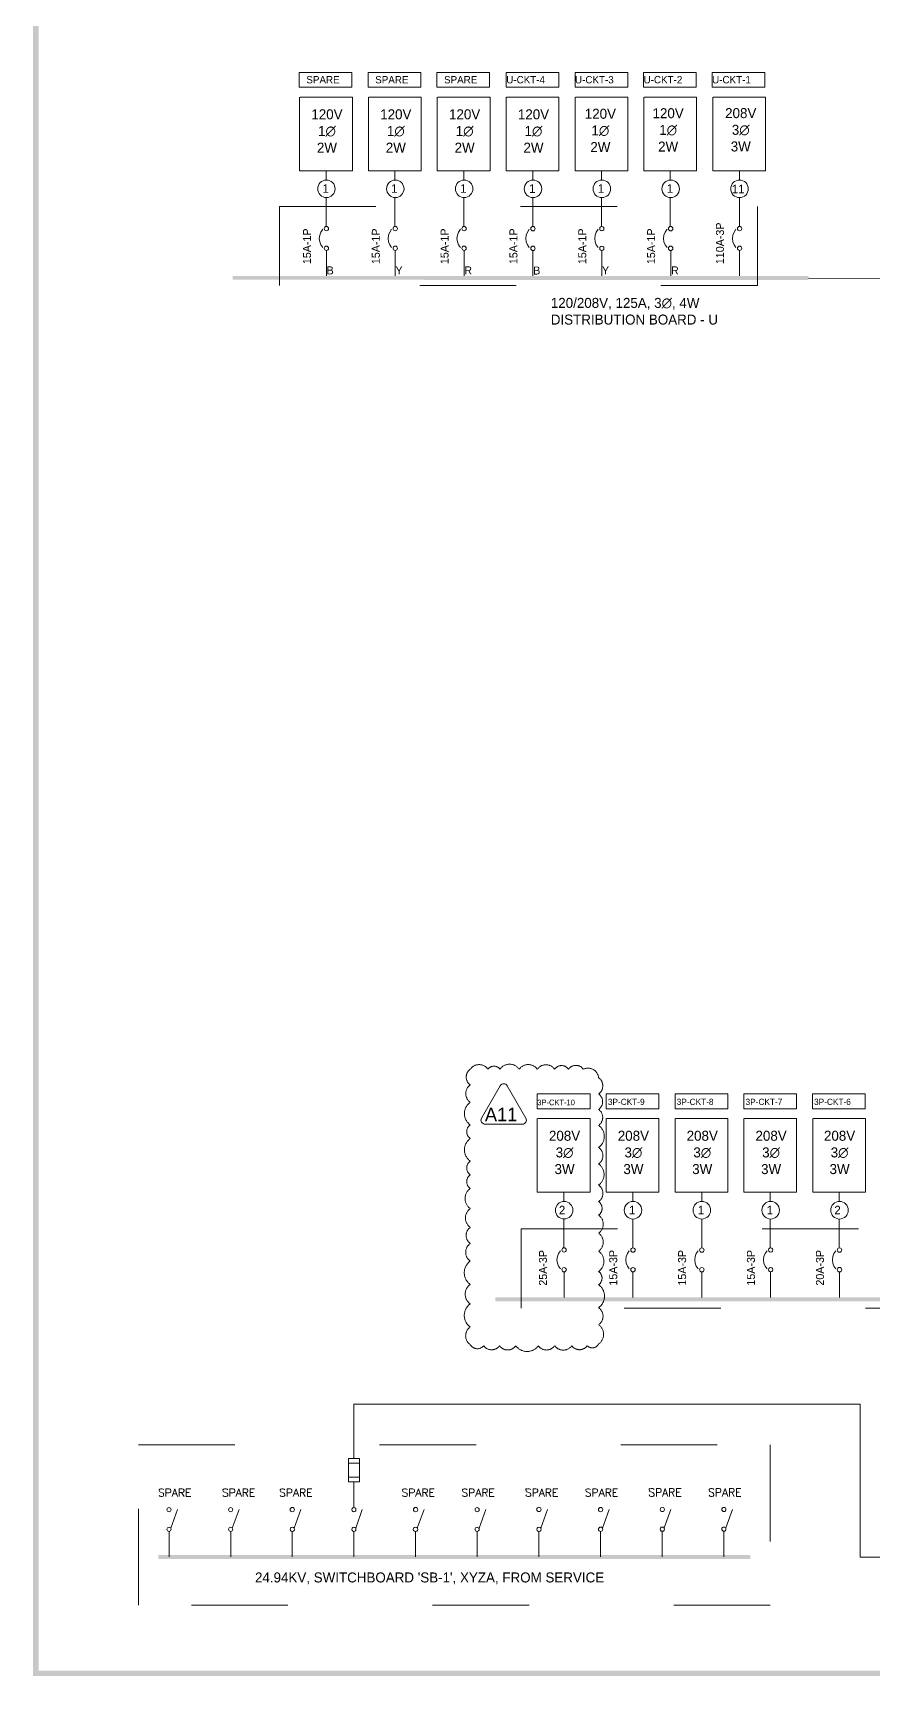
# Model space of a CAD drawing. Header units: millimetres. Extents: x 1.5 to 41.7, y 0.8 to 32.4.
# Drawn here: x 1.54 to 10.95, y 0.75 to 19.16 of the extents above; entities that cross this region are included whole.
import ezdxf

# ---------------------------------------------------------------- set-up
doc = ezdxf.new("R2010")
doc.units = ezdxf.units.MM
doc.header["$LTSCALE"] = 6
doc.linetypes.add('ACAD_ISO03W100', pattern=[30, 12, -18])
doc.linetypes.add('DASHDOT2', pattern=[0.5, 0.25, -0.125, 0, -0.125])
for name, color, linetype in [('DASH', 7, 'ACAD_ISO03W100'), ('PDF_Geometry', 7, 'Continuous'), ('PDF_Solid Fills', 7, 'Continuous'), ('PDF_Text', 7, 'Continuous')]:
    doc.layers.add(name, color=color, linetype=linetype)
doc.styles.get("Standard").update_dxf_attribs({"font": 'gdt.shx'})

msp = doc.modelspace()

# ---------------------------------------------------------------- linework, layer by layer
at = {"linetype": 'DASHDOT2', "lineweight": 0, "transparency": 33554470}
msp.add_lwpolyline([(6.437, 7.551, 0.520567), (6.437, 7.375, 0.520567), (6.437, 7.18, 0.520567), (6.437, 6.928, 0.520567), (6.437, 6.775, 0.520567), (6.437, 6.522, 0.520567), (6.437, 6.369, 0.520567), (6.437, 6.215, 0.520567), (6.437, 5.99, 0.520567), (6.437, 5.78, 0.520567), (6.437, 5.6, 0.520567), (6.437, 5.402, 0.520567), (6.437, 5.142, 0.520567), (6.437, 4.923, 0.520567), (6.437, 4.665, 0.520567), (6.437, 4.466, 0.520567), (6.587, 4.455, 0.520567), (6.764, 4.455, 0.520567), (6.947, 4.455, 0.520567), (7.198, 4.455, 0.520567), (7.383, 4.455, 0.520567), (7.574, 4.455, 0.520567), (7.747, 4.455, 0.520567), (7.874, 4.475, 0.520567), (7.874, 4.69, 0.520567), (7.874, 4.881, 0.520567), (7.874, 5.138, 0.520567), (7.874, 5.286, 0.520567), (7.874, 5.514, 0.520567), (7.874, 5.715, 0.520567), (7.874, 5.918, 0.520567), (7.874, 6.068, 0.520567), (7.874, 6.254, 0.520567), (7.874, 6.49, 0.520567), (7.874, 6.675, 0.520567), (7.874, 6.922, 0.520567), (7.874, 7.1, 0.520567), (7.874, 7.275, 0.520567), (7.874, 7.456, 0.520567), (7.703, 7.551, 0.520567), (7.538, 7.551, 0.520567), (7.381, 7.551, 0.520567), (7.188, 7.551, 0.520567), (6.985, 7.551, 0.520567), (6.769, 7.551, 0.520567), (6.636, 7.551, 0.520567)], format="xyb", close=True, dxfattribs=at)
at = {"layer": 'DASH', "linetype": 'ACAD_ISO03W100', "lineweight": 0, "ltscale": 0.015, "transparency": 33554687}
for points in [[(4.301, 17.213), (9.652, 17.213), (9.652, 16.327), (4.301, 16.327)], [(2.722, 3.344), (9.795, 3.344), (9.795, 1.55), (2.722, 1.55)]]:
    msp.add_lwpolyline(points, close=True, dxfattribs=at)
at = {"layer": 'DASH', "linetype": 'ACAD_ISO03W100', "lineweight": 0, "ltscale": 0.015, "transparency": 33554470}
msp.add_lwpolyline([(7.006, 5.762), (14.642, 5.762), (14.642, 4.874), (7.006, 4.874)], close=True, dxfattribs=at)
at = {"layer": 'PDF_Geometry', "linetype": 'ByBlock', "lineweight": 0}
msp.add_line((13.547, 16.388), (10.224, 16.41), dxfattribs=at)
at = {"layer": 'PDF_Geometry', "lineweight": 0, "transparency": 33554687}
for p, q in [((5.195, 3.193), (5.073, 3.193)), ((5.073, 3.193), (5.073, 2.93)), ((5.195, 3.139), (5.073, 3.139)), ((5.195, 2.93), (5.195, 3.193)), ((5.195, 2.982), (5.073, 2.982)), ((2.959, 2.85), (2.951, 2.842)), ((2.951, 2.842), (2.951, 2.833)), ((2.951, 2.833), (2.955, 2.825)), ((2.959, 2.769), (2.951, 2.779)), ((2.955, 2.825), (2.959, 2.82)), ((2.97, 2.853), (2.959, 2.85)), ((2.959, 2.82), (2.966, 2.816)), ((2.97, 2.766), (2.959, 2.769)), ((2.966, 2.816), (2.988, 2.809)), ((2.985, 2.853), (2.97, 2.853)), ((2.985, 2.766), (2.97, 2.766)), ((2.996, 2.85), (2.985, 2.853)), ((2.996, 2.769), (2.985, 2.766)), ((2.988, 2.809), (2.996, 2.803)), ((3.003, 2.842), (2.996, 2.85)), ((2.996, 2.803), (3, 2.799)), ((3.003, 2.779), (2.996, 2.769)), ((3, 2.799), (3.003, 2.792)), ((3.003, 2.792), (3.003, 2.779)), ((3.029, 2.766), (3.029, 2.853)), ((3.029, 2.853), (3.065, 2.853)), ((3.065, 2.809), (3.029, 2.809)), ((3.065, 2.853), (3.076, 2.85)), ((3.076, 2.812), (3.065, 2.809)), ((3.076, 2.85), (3.08, 2.846)), ((3.08, 2.816), (3.076, 2.812)), ((3.08, 2.846), (3.084, 2.837)), ((3.084, 2.825), (3.08, 2.816)), ((3.084, 2.837), (3.084, 2.825)), ((3.099, 2.766), (3.128, 2.853)), ((3.11, 2.796), (3.147, 2.796)), ((3.128, 2.853), (3.158, 2.766)), ((3.177, 2.766), (3.177, 2.853)), ((3.177, 2.853), (3.211, 2.853)), ((3.211, 2.812), (3.177, 2.812)), ((3.203, 2.812), (3.231, 2.766)), ((3.211, 2.853), (3.224, 2.85)), ((3.224, 2.816), (3.211, 2.812)), ((3.224, 2.85), (3.227, 2.846)), ((3.227, 2.82), (3.224, 2.816)), ((3.227, 2.846), (3.231, 2.837)), ((3.231, 2.829), (3.227, 2.82)), ((3.231, 2.837), (3.231, 2.829)), ((3.257, 2.766), (3.257, 2.853)), ((3.257, 2.853), (3.306, 2.853)), ((3.257, 2.812), (3.287, 2.812)), ((3.306, 2.766), (3.257, 2.766)), ((3.674, 2.85), (3.666, 2.842)), ((3.666, 2.842), (3.666, 2.833)), ((3.666, 2.833), (3.67, 2.825)), ((3.674, 2.769), (3.666, 2.779)), ((3.67, 2.825), (3.674, 2.82)), ((3.686, 2.853), (3.674, 2.85)), ((3.674, 2.82), (3.683, 2.816)), ((3.686, 2.766), (3.674, 2.769)), ((3.683, 2.816), (3.705, 2.809)), ((3.702, 2.853), (3.686, 2.853)), ((3.702, 2.766), (3.686, 2.766)), ((3.713, 2.85), (3.702, 2.853)), ((3.713, 2.769), (3.702, 2.766)), ((3.705, 2.809), (3.713, 2.803)), ((3.72, 2.842), (3.713, 2.85)), ((3.713, 2.803), (3.717, 2.799)), ((3.72, 2.779), (3.713, 2.769)), ((3.717, 2.799), (3.72, 2.792)), ((3.72, 2.792), (3.72, 2.779)), ((3.746, 2.766), (3.746, 2.853)), ((3.746, 2.853), (3.78, 2.853)), ((3.78, 2.809), (3.746, 2.809)), ((3.78, 2.853), (3.791, 2.85)), ((3.791, 2.812), (3.78, 2.809)), ((3.791, 2.85), (3.795, 2.846)), ((3.795, 2.816), (3.791, 2.812)), ((3.795, 2.846), (3.799, 2.837)), ((3.799, 2.825), (3.795, 2.816)), ((3.799, 2.837), (3.799, 2.825)), ((3.813, 2.766), (3.845, 2.853)), ((3.825, 2.796), (3.864, 2.796)), ((3.845, 2.853), (3.875, 2.766)), ((3.894, 2.766), (3.894, 2.853)), ((3.894, 2.853), (3.927, 2.853)), ((3.927, 2.812), (3.894, 2.812)), ((3.92, 2.812), (3.946, 2.766)), ((3.927, 2.853), (3.938, 2.85)), ((3.938, 2.816), (3.927, 2.812)), ((3.938, 2.85), (3.942, 2.846)), ((3.942, 2.82), (3.938, 2.816)), ((3.942, 2.846), (3.946, 2.837)), ((3.946, 2.829), (3.942, 2.82)), ((3.946, 2.837), (3.946, 2.829)), ((3.972, 2.766), (3.972, 2.853)), ((3.972, 2.853), (4.022, 2.853)), ((3.972, 2.812), (4.004, 2.812)), ((4.022, 2.766), (3.972, 2.766)), ((4.315, 2.85), (4.308, 2.842)), ((4.308, 2.842), (4.308, 2.833)), ((4.308, 2.833), (4.311, 2.825)), ((4.315, 2.769), (4.308, 2.779)), ((4.311, 2.825), (4.315, 2.82)), ((4.328, 2.853), (4.315, 2.85)), ((4.315, 2.82), (4.325, 2.816)), ((4.328, 2.766), (4.315, 2.769)), ((4.325, 2.816), (4.347, 2.809)), ((4.343, 2.853), (4.328, 2.853)), ((4.343, 2.766), (4.328, 2.766)), ((4.354, 2.85), (4.343, 2.853)), ((4.354, 2.769), (4.343, 2.766)), ((4.347, 2.809), (4.354, 2.803)), ((4.362, 2.842), (4.354, 2.85)), ((4.354, 2.803), (4.358, 2.799)), ((4.362, 2.779), (4.354, 2.769)), ((4.358, 2.799), (4.362, 2.792)), ((4.362, 2.792), (4.362, 2.779)), ((4.388, 2.766), (4.388, 2.853)), ((4.388, 2.853), (4.422, 2.853)), ((4.422, 2.809), (4.388, 2.809)), ((4.422, 2.853), (4.433, 2.85)), ((4.433, 2.812), (4.422, 2.809)), ((4.433, 2.85), (4.437, 2.846)), ((4.437, 2.816), (4.433, 2.812)), ((4.437, 2.846), (4.44, 2.837)), ((4.44, 2.825), (4.437, 2.816)), ((4.44, 2.837), (4.44, 2.825)), ((4.455, 2.766), (4.487, 2.853)), ((4.467, 2.796), (4.505, 2.796)), ((4.487, 2.853), (4.517, 2.766)), ((4.536, 2.766), (4.536, 2.853)), ((4.536, 2.853), (4.569, 2.853)), ((4.569, 2.812), (4.536, 2.812)), ((4.562, 2.812), (4.588, 2.766)), ((4.569, 2.853), (4.58, 2.85)), ((4.58, 2.816), (4.569, 2.812)), ((4.58, 2.85), (4.584, 2.846)), ((4.584, 2.82), (4.58, 2.816)), ((4.584, 2.846), (4.588, 2.837)), ((4.588, 2.829), (4.584, 2.82)), ((4.588, 2.837), (4.588, 2.829)), ((4.614, 2.766), (4.614, 2.853)), ((4.614, 2.853), (4.664, 2.853)), ((4.614, 2.812), (4.646, 2.812)), ((4.664, 2.766), (4.614, 2.766)), ((5.073, 2.93), (5.195, 2.93)), ((5.133, 2.93), (5.133, 2.644)), ((5.686, 2.85), (5.678, 2.842)), ((5.678, 2.842), (5.678, 2.833)), ((5.678, 2.833), (5.682, 2.825)), ((5.686, 2.769), (5.678, 2.779)), ((5.682, 2.825), (5.686, 2.82)), ((5.699, 2.853), (5.686, 2.85)), ((5.686, 2.82), (5.695, 2.816)), ((5.699, 2.766), (5.686, 2.769)), ((5.695, 2.816), (5.717, 2.809)), ((5.714, 2.853), (5.699, 2.853)), ((5.714, 2.766), (5.699, 2.766)), ((5.725, 2.85), (5.714, 2.853)), ((5.725, 2.769), (5.714, 2.766)), ((5.717, 2.809), (5.725, 2.803)), ((5.732, 2.842), (5.725, 2.85)), ((5.725, 2.803), (5.729, 2.799)), ((5.732, 2.779), (5.725, 2.769)), ((5.729, 2.799), (5.732, 2.792)), ((5.732, 2.792), (5.732, 2.779)), ((5.758, 2.766), (5.758, 2.853)), ((5.758, 2.853), (5.792, 2.853)), ((5.792, 2.809), (5.758, 2.809)), ((5.792, 2.853), (5.803, 2.85)), ((5.803, 2.812), (5.792, 2.809)), ((5.803, 2.85), (5.807, 2.846)), ((5.807, 2.816), (5.803, 2.812)), ((5.807, 2.846), (5.811, 2.837)), ((5.811, 2.825), (5.807, 2.816)), ((5.811, 2.837), (5.811, 2.825)), ((5.825, 2.766), (5.857, 2.853)), ((5.837, 2.796), (5.876, 2.796)), ((5.857, 2.853), (5.887, 2.766)), ((5.906, 2.766), (5.906, 2.853)), ((5.906, 2.853), (5.939, 2.853)), ((5.939, 2.812), (5.906, 2.812)), ((5.932, 2.812), (5.958, 2.766)), ((5.939, 2.853), (5.95, 2.85)), ((5.95, 2.816), (5.939, 2.812)), ((5.95, 2.85), (5.954, 2.846)), ((5.954, 2.82), (5.95, 2.816)), ((5.954, 2.846), (5.958, 2.837)), ((5.958, 2.829), (5.954, 2.82)), ((5.958, 2.837), (5.958, 2.829)), ((5.984, 2.766), (5.984, 2.853)), ((5.984, 2.853), (6.034, 2.853)), ((5.984, 2.812), (6.016, 2.812)), ((6.034, 2.766), (5.984, 2.766)), ((6.356, 2.85), (6.349, 2.842)), ((6.349, 2.842), (6.349, 2.833)), ((6.349, 2.833), (6.352, 2.825)), ((6.356, 2.769), (6.349, 2.779)), ((6.352, 2.825), (6.356, 2.82)), ((6.369, 2.853), (6.356, 2.85)), ((6.356, 2.82), (6.365, 2.816)), ((6.369, 2.766), (6.356, 2.769)), ((6.365, 2.816), (6.387, 2.809)), ((6.384, 2.853), (6.369, 2.853)), ((6.384, 2.766), (6.369, 2.766)), ((6.395, 2.85), (6.384, 2.853)), ((6.395, 2.769), (6.384, 2.766)), ((6.387, 2.809), (6.395, 2.803)), ((6.402, 2.842), (6.395, 2.85)), ((6.395, 2.803), (6.399, 2.799)), ((6.402, 2.779), (6.395, 2.769)), ((6.399, 2.799), (6.402, 2.792)), ((6.402, 2.792), (6.402, 2.779)), ((6.429, 2.766), (6.429, 2.853)), ((6.429, 2.853), (6.462, 2.853)), ((6.462, 2.809), (6.429, 2.809)), ((6.462, 2.853), (6.474, 2.85)), ((6.474, 2.812), (6.462, 2.809)), ((6.474, 2.85), (6.477, 2.846)), ((6.477, 2.816), (6.474, 2.812)), ((6.477, 2.846), (6.481, 2.837)), ((6.481, 2.825), (6.477, 2.816)), ((6.481, 2.837), (6.481, 2.825)), ((6.496, 2.766), (6.528, 2.853)), ((6.507, 2.796), (6.546, 2.796)), ((6.528, 2.853), (6.558, 2.766)), ((6.576, 2.766), (6.576, 2.853)), ((6.576, 2.853), (6.61, 2.853)), ((6.61, 2.812), (6.576, 2.812)), ((6.602, 2.812), (6.628, 2.766)), ((6.61, 2.853), (6.621, 2.85)), ((6.621, 2.816), (6.61, 2.812)), ((6.621, 2.85), (6.625, 2.846)), ((6.625, 2.82), (6.621, 2.816)), ((6.625, 2.846), (6.628, 2.837)), ((6.628, 2.829), (6.625, 2.82)), ((6.628, 2.837), (6.628, 2.829)), ((6.654, 2.766), (6.654, 2.853)), ((6.654, 2.853), (6.705, 2.853)), ((6.654, 2.812), (6.686, 2.812)), ((6.705, 2.766), (6.654, 2.766)), ((7.067, 2.855), (7.06, 2.847)), ((7.06, 2.847), (7.06, 2.838)), ((7.06, 2.838), (7.063, 2.83)), ((7.067, 2.774), (7.06, 2.784)), ((7.063, 2.83), (7.067, 2.825)), ((7.08, 2.854), (7.067, 2.85)), ((7.067, 2.82), (7.076, 2.817)), ((7.08, 2.766), (7.067, 2.77)), ((7.076, 2.817), (7.099, 2.809)), ((7.095, 2.854), (7.08, 2.854)), ((7.095, 2.766), (7.08, 2.766)), ((7.106, 2.85), (7.095, 2.854)), ((7.106, 2.77), (7.095, 2.766)), ((7.099, 2.809), (7.106, 2.804)), ((7.114, 2.843), (7.106, 2.85)), ((7.106, 2.804), (7.11, 2.8)), ((7.114, 2.779), (7.106, 2.77)), ((7.11, 2.8), (7.114, 2.792)), ((7.114, 2.792), (7.114, 2.779)), ((7.14, 2.766), (7.14, 2.854)), ((7.14, 2.854), (7.173, 2.854)), ((7.173, 2.809), (7.14, 2.809)), ((7.173, 2.854), (7.185, 2.85)), ((7.185, 2.813), (7.173, 2.809)), ((7.185, 2.85), (7.188, 2.847)), ((7.188, 2.817), (7.185, 2.813)), ((7.188, 2.847), (7.192, 2.837)), ((7.192, 2.826), (7.188, 2.817)), ((7.192, 2.837), (7.192, 2.826)), ((7.207, 2.766), (7.239, 2.854)), ((7.218, 2.796), (7.257, 2.796)), ((7.239, 2.854), (7.269, 2.766)), ((7.287, 2.766), (7.287, 2.854)), ((7.287, 2.854), (7.321, 2.854)), ((7.321, 2.813), (7.287, 2.813)), ((7.313, 2.813), (7.339, 2.766)), ((7.321, 2.854), (7.332, 2.85)), ((7.332, 2.817), (7.321, 2.813)), ((7.332, 2.85), (7.336, 2.847)), ((7.336, 2.82), (7.332, 2.817)), ((7.336, 2.847), (7.339, 2.837)), ((7.339, 2.83), (7.336, 2.82)), ((7.339, 2.837), (7.339, 2.83)), ((7.366, 2.766), (7.366, 2.854)), ((7.366, 2.854), (7.416, 2.854)), ((7.366, 2.813), (7.397, 2.813)), ((7.416, 2.766), (7.366, 2.766)), ((7.738, 2.85), (7.73, 2.843)), ((7.73, 2.843), (7.73, 2.833)), ((7.73, 2.833), (7.734, 2.826)), ((7.738, 2.77), (7.73, 2.779)), ((7.734, 2.826), (7.738, 2.82)), ((7.75, 2.854), (7.738, 2.85)), ((7.738, 2.82), (7.747, 2.817)), ((7.75, 2.766), (7.738, 2.77)), ((7.747, 2.817), (7.769, 2.809)), ((7.765, 2.854), (7.75, 2.854)), ((7.765, 2.766), (7.75, 2.766)), ((7.776, 2.85), (7.765, 2.854)), ((7.776, 2.77), (7.765, 2.766)), ((7.769, 2.809), (7.776, 2.804)), ((7.784, 2.843), (7.776, 2.85)), ((7.776, 2.804), (7.78, 2.8)), ((7.784, 2.779), (7.776, 2.77)), ((7.78, 2.8), (7.784, 2.792)), ((7.784, 2.792), (7.784, 2.779)), ((7.81, 2.766), (7.81, 2.854)), ((7.81, 2.854), (7.844, 2.854)), ((7.844, 2.809), (7.81, 2.809)), ((7.844, 2.854), (7.855, 2.85)), ((7.855, 2.813), (7.844, 2.809)), ((7.855, 2.85), (7.859, 2.847)), ((7.859, 2.817), (7.855, 2.813)), ((7.859, 2.847), (7.863, 2.837)), ((7.863, 2.826), (7.859, 2.817)), ((7.863, 2.837), (7.863, 2.826)), ((7.877, 2.766), (7.909, 2.854)), ((7.889, 2.796), (7.928, 2.796)), ((7.909, 2.854), (7.939, 2.766)), ((7.958, 2.766), (7.958, 2.854)), ((7.958, 2.854), (7.991, 2.854)), ((7.991, 2.813), (7.958, 2.813)), ((7.984, 2.813), (8.01, 2.766)), ((7.991, 2.854), (8.002, 2.85)), ((8.002, 2.817), (7.991, 2.813)), ((8.002, 2.85), (8.006, 2.847)), ((8.006, 2.82), (8.002, 2.817)), ((8.006, 2.847), (8.01, 2.837)), ((8.01, 2.83), (8.006, 2.82)), ((8.01, 2.837), (8.01, 2.83)), ((8.036, 2.766), (8.036, 2.854)), ((8.036, 2.854), (8.086, 2.854)), ((8.036, 2.813), (8.068, 2.813)), ((8.086, 2.766), (8.036, 2.766)), ((8.449, 2.855), (8.441, 2.848)), ((8.441, 2.848), (8.441, 2.839)), ((8.441, 2.839), (8.445, 2.831)), ((8.449, 2.775), (8.441, 2.785)), ((8.445, 2.831), (8.449, 2.826)), ((8.462, 2.855), (8.449, 2.851)), ((8.449, 2.821), (8.458, 2.817)), ((8.462, 2.767), (8.449, 2.771)), ((8.458, 2.817), (8.48, 2.81)), ((8.477, 2.855), (8.462, 2.855)), ((8.477, 2.767), (8.462, 2.767)), ((8.488, 2.851), (8.477, 2.855)), ((8.488, 2.771), (8.477, 2.767)), ((8.48, 2.81), (8.488, 2.804)), ((8.495, 2.843), (8.488, 2.851)), ((8.488, 2.804), (8.492, 2.801)), ((8.495, 2.78), (8.488, 2.771)), ((8.492, 2.801), (8.495, 2.793)), ((8.495, 2.793), (8.495, 2.78)), ((8.521, 2.767), (8.521, 2.855)), ((8.521, 2.855), (8.555, 2.855)), ((8.555, 2.81), (8.521, 2.81)), ((8.555, 2.855), (8.566, 2.851)), ((8.566, 2.814), (8.555, 2.81)), ((8.566, 2.851), (8.57, 2.847)), ((8.57, 2.817), (8.566, 2.814)), ((8.57, 2.847), (8.574, 2.838)), ((8.574, 2.827), (8.57, 2.817)), ((8.574, 2.838), (8.574, 2.827)), ((8.588, 2.767), (8.62, 2.855)), ((8.6, 2.797), (8.639, 2.797)), ((8.62, 2.855), (8.65, 2.767)), ((8.669, 2.767), (8.669, 2.855)), ((8.669, 2.855), (8.702, 2.855)), ((8.702, 2.814), (8.669, 2.814)), ((8.695, 2.814), (8.721, 2.767)), ((8.702, 2.855), (8.713, 2.851)), ((8.713, 2.817), (8.702, 2.814)), ((8.713, 2.851), (8.717, 2.847)), ((8.717, 2.821), (8.713, 2.817)), ((8.717, 2.847), (8.721, 2.838)), ((8.721, 2.83), (8.717, 2.821)), ((8.721, 2.838), (8.721, 2.83)), ((8.747, 2.767), (8.747, 2.855)), ((8.747, 2.855), (8.797, 2.855)), ((8.747, 2.814), (8.779, 2.814)), ((8.797, 2.767), (8.747, 2.767)), ((9.119, 2.851), (9.112, 2.843)), ((9.112, 2.843), (9.112, 2.834)), ((9.112, 2.834), (9.115, 2.827)), ((9.119, 2.771), (9.112, 2.78)), ((9.115, 2.827), (9.119, 2.821)), ((9.132, 2.855), (9.119, 2.851)), ((9.119, 2.821), (9.128, 2.817)), ((9.132, 2.767), (9.119, 2.771)), ((9.128, 2.817), (9.15, 2.81)), ((9.147, 2.855), (9.132, 2.855)), ((9.147, 2.767), (9.132, 2.767)), ((9.158, 2.851), (9.147, 2.855)), ((9.158, 2.771), (9.147, 2.767)), ((9.15, 2.81), (9.158, 2.804)), ((9.165, 2.843), (9.158, 2.851)), ((9.158, 2.804), (9.162, 2.801)), ((9.165, 2.78), (9.158, 2.771)), ((9.162, 2.801), (9.165, 2.793)), ((9.165, 2.793), (9.165, 2.78)), ((9.192, 2.767), (9.192, 2.855)), ((9.192, 2.855), (9.225, 2.855)), ((9.225, 2.81), (9.192, 2.81)), ((9.225, 2.855), (9.237, 2.851)), ((9.237, 2.814), (9.225, 2.81)), ((9.237, 2.851), (9.24, 2.847)), ((9.24, 2.817), (9.237, 2.814)), ((9.24, 2.847), (9.244, 2.838)), ((9.244, 2.827), (9.24, 2.817)), ((9.244, 2.838), (9.244, 2.827)), ((9.259, 2.767), (9.291, 2.855)), ((9.27, 2.797), (9.309, 2.797)), ((9.291, 2.855), (9.321, 2.767)), ((9.339, 2.767), (9.339, 2.855)), ((9.339, 2.855), (9.373, 2.855)), ((9.373, 2.814), (9.339, 2.814)), ((9.365, 2.814), (9.391, 2.767)), ((9.373, 2.855), (9.384, 2.851)), ((9.384, 2.817), (9.373, 2.814)), ((9.384, 2.851), (9.388, 2.847)), ((9.388, 2.821), (9.384, 2.817)), ((9.388, 2.847), (9.391, 2.838)), ((9.391, 2.83), (9.388, 2.821)), ((9.391, 2.838), (9.391, 2.83)), ((9.417, 2.767), (9.417, 2.855)), ((9.417, 2.855), (9.468, 2.855)), ((9.417, 2.814), (9.449, 2.814)), ((9.468, 2.767), (9.417, 2.767)), ((3.082, 2.413), (3.157, 2.62)), ((3.772, 2.413), (3.847, 2.62)), ((4.463, 2.413), (4.538, 2.62)), ((5.113, 2.631), (5.111, 2.62)), ((5.111, 2.62), (5.113, 2.607)), ((5.122, 2.641), (5.113, 2.631)), ((5.113, 2.607), (5.122, 2.598)), ((5.133, 2.644), (5.122, 2.641)), ((5.122, 2.598), (5.133, 2.596)), ((5.146, 2.641), (5.133, 2.644)), ((5.133, 2.596), (5.146, 2.598)), ((5.156, 2.631), (5.146, 2.641)), ((5.146, 2.598), (5.156, 2.607)), ((5.154, 2.413), (5.228, 2.62)), ((5.157, 2.62), (5.156, 2.631)), ((5.156, 2.607), (5.157, 2.62)), ((5.844, 2.413), (5.919, 2.62)), ((6.535, 2.413), (6.61, 2.62)), ((7.226, 2.413), (7.301, 2.621)), ((7.916, 2.413), (7.991, 2.621)), ((8.607, 2.414), (8.682, 2.621)), ((9.298, 2.414), (9.373, 2.621)), ((4.422, 2.411), (4.42, 2.398)), ((4.42, 2.398), (4.422, 2.387)), ((4.431, 2.42), (4.422, 2.411)), ((4.444, 2.422), (4.431, 2.42)), ((4.456, 2.42), (4.444, 2.422)), ((4.465, 2.411), (4.456, 2.42)), ((4.469, 2.398), (4.465, 2.411)), ((4.465, 2.387), (4.469, 2.398)), ((5.113, 2.411), (5.111, 2.398)), ((5.111, 2.398), (5.113, 2.387)), ((5.122, 2.42), (5.113, 2.411)), ((5.133, 2.422), (5.122, 2.42)), ((5.146, 2.42), (5.133, 2.422)), ((5.156, 2.411), (5.146, 2.42)), ((5.157, 2.398), (5.156, 2.411)), ((5.156, 2.387), (5.157, 2.398)), ((5.803, 2.411), (5.799, 2.398)), ((5.799, 2.398), (5.803, 2.387)), ((5.813, 2.42), (5.803, 2.411)), ((5.824, 2.422), (5.813, 2.42)), ((5.837, 2.42), (5.824, 2.422)), ((5.846, 2.411), (5.837, 2.42)), ((5.848, 2.398), (5.846, 2.411)), ((5.846, 2.387), (5.848, 2.398)), ((7.185, 2.412), (7.181, 2.399)), ((7.181, 2.399), (7.185, 2.387)), ((7.194, 2.421), (7.185, 2.412)), ((7.205, 2.423), (7.194, 2.421)), ((7.218, 2.421), (7.205, 2.423)), ((7.228, 2.412), (7.218, 2.421)), ((7.23, 2.399), (7.228, 2.412)), ((7.228, 2.387), (7.23, 2.399)), ((8.566, 2.412), (8.562, 2.399)), ((8.562, 2.399), (8.566, 2.388)), ((8.576, 2.422), (8.566, 2.412)), ((8.587, 2.424), (8.576, 2.422)), ((8.6, 2.422), (8.587, 2.424)), ((8.609, 2.412), (8.6, 2.422)), ((8.611, 2.399), (8.609, 2.412)), ((8.609, 2.388), (8.611, 2.399)), ((3.063, 2.376), (3.063, 2.09)), ((3.754, 2.376), (3.754, 2.09)), ((4.422, 2.387), (4.431, 2.377)), ((4.431, 2.377), (4.444, 2.376)), ((4.444, 2.376), (4.456, 2.377)), ((4.444, 2.376), (4.444, 2.09)), ((4.456, 2.377), (4.465, 2.387)), ((5.113, 2.387), (5.122, 2.377)), ((5.122, 2.377), (5.133, 2.376)), ((5.133, 2.376), (5.146, 2.377)), ((5.133, 2.376), (5.133, 2.09)), ((5.146, 2.377), (5.156, 2.387)), ((5.803, 2.387), (5.813, 2.377)), ((5.813, 2.377), (5.824, 2.376)), ((5.824, 2.376), (5.837, 2.377)), ((5.824, 2.376), (5.824, 2.09)), ((5.837, 2.377), (5.846, 2.387)), ((6.515, 2.376), (6.515, 2.09)), ((7.185, 2.387), (7.194, 2.378)), ((7.194, 2.378), (7.205, 2.376)), ((7.205, 2.376), (7.218, 2.378)), ((7.205, 2.376), (7.205, 2.091)), ((7.218, 2.378), (7.228, 2.387)), ((7.896, 2.376), (7.896, 2.091)), ((8.566, 2.388), (8.576, 2.379)), ((8.576, 2.379), (8.587, 2.377)), ((8.587, 2.377), (8.6, 2.379)), ((8.587, 2.377), (8.587, 2.091)), ((8.6, 2.379), (8.609, 2.388)), ((9.278, 2.377), (9.278, 2.091))]:
    msp.add_line(p, q, dxfattribs=at)
for points in [[(4.521, 18.713), (5.111, 18.713), (5.111, 18.547), (4.521, 18.547)], [(5.292, 18.713), (5.882, 18.713), (5.882, 18.547), (5.292, 18.547)], [(6.063, 18.713), (6.653, 18.713), (6.653, 18.547), (6.063, 18.547)], [(6.84, 18.713), (7.429, 18.713), (7.429, 18.547), (6.84, 18.547)], [(7.61, 18.713), (8.2, 18.713), (8.2, 18.547), (7.61, 18.547)], [(8.378, 18.713), (8.967, 18.713), (8.967, 18.547), (8.378, 18.547)], [(9.145, 18.713), (9.735, 18.713), (9.735, 18.547), (9.145, 18.547)], [(7.909, 16.988), (7.898, 16.984), (7.889, 16.975), (7.887, 16.964), (7.889, 16.951), (7.898, 16.943), (7.909, 16.94), (7.922, 16.943), (7.932, 16.951), (7.933, 16.964), (7.932, 16.975), (7.922, 16.984)], [(7.909, 16.768), (7.898, 16.764), (7.889, 16.755), (7.887, 16.744), (7.889, 16.731), (7.898, 16.723), (7.909, 16.719), (7.922, 16.723), (7.932, 16.731), (7.933, 16.744), (7.932, 16.755), (7.922, 16.764)]]:
    msp.add_lwpolyline(points, close=True, dxfattribs=at)
for points in [[(4.525, 18.437), (4.525, 17.612), (5.117, 17.612), (5.117, 18.437), (4.531, 18.437)], [(5.296, 18.437), (5.296, 17.612), (5.888, 17.612), (5.888, 18.437), (5.301, 18.437)], [(6.067, 18.437), (6.067, 17.612), (6.658, 17.612), (6.658, 18.437), (6.072, 18.437)], [(6.84, 18.437), (6.84, 17.612), (7.429, 17.612), (7.429, 18.437), (6.843, 18.437)], [(7.61, 18.437), (7.61, 17.612), (8.2, 17.612), (8.2, 18.437), (7.614, 18.437)], [(8.381, 18.437), (8.381, 17.612), (8.971, 17.612), (8.971, 18.437), (8.385, 18.437)], [(9.152, 18.437), (9.152, 17.612), (9.744, 17.612), (9.744, 18.437), (9.156, 18.437)], [(4.822, 17.507), (4.822, 17.612)], [(5.593, 17.507), (5.593, 17.612)], [(6.364, 17.507), (6.364, 17.612)], [(7.138, 17.509), (7.138, 17.612)], [(7.905, 17.507), (7.905, 17.612)], [(8.676, 17.507), (8.676, 17.612)], [(9.453, 17.509), (9.453, 17.612)], [(4.822, 16.988), (4.822, 17.311)], [(5.593, 16.988), (5.593, 17.311)], [(6.364, 16.988), (6.364, 17.311)], [(7.138, 16.988), (7.138, 17.311)], [(7.905, 16.988), (7.905, 17.311)], [(8.676, 16.988), (8.676, 17.311)], [(9.453, 16.988), (9.453, 17.311)], [(4.784, 16.956), (4.764, 16.925), (4.751, 16.891), (4.745, 16.854), (4.751, 16.817), (4.764, 16.781), (4.784, 16.751)], [(5.555, 16.956), (5.535, 16.925), (5.522, 16.891), (5.516, 16.854), (5.522, 16.817), (5.535, 16.781), (5.555, 16.751)], [(6.326, 16.956), (6.306, 16.925), (6.293, 16.891), (6.287, 16.854), (6.293, 16.817), (6.306, 16.781), (6.326, 16.751)], [(7.097, 16.956), (7.077, 16.925), (7.064, 16.891), (7.06, 16.854), (7.064, 16.817), (7.077, 16.781), (7.097, 16.751)], [(7.87, 16.956), (7.848, 16.925), (7.834, 16.891), (7.831, 16.854), (7.834, 16.817), (7.848, 16.781), (7.87, 16.751)], [(8.641, 16.956), (8.618, 16.925), (8.605, 16.891), (8.602, 16.854), (8.605, 16.817), (8.618, 16.781), (8.641, 16.751)], [(9.412, 16.956), (9.391, 16.925), (9.376, 16.891), (9.373, 16.854), (9.376, 16.817), (9.391, 16.781), (9.412, 16.751)], [(4.825, 16.719), (4.825, 16.434)], [(5.596, 16.719), (5.596, 16.434)], [(6.367, 16.719), (6.367, 16.434)], [(7.138, 16.719), (7.138, 16.434)], [(7.909, 16.719), (7.909, 16.434)], [(8.682, 16.719), (8.682, 16.434)], [(9.453, 16.719), (9.453, 16.434)]]:
    msp.add_lwpolyline(points, dxfattribs=at)
at = {"layer": 'PDF_Geometry', "linetype": 'ByBlock', "lineweight": 0, "transparency": 33554470}
msp.add_lwpolyline([(6.773, 7.366), (6.563, 7.004, 0.57735), (6.603, 6.936), (7.021, 6.936, 0.57735), (7.06, 7.004), (6.851, 7.366, 0.57735)], format="xyb", close=True, dxfattribs=at)
at = {"layer": 'PDF_Geometry', "lineweight": 0, "transparency": 33554470}
for points in [[(7.188, 7.276), (7.778, 7.276), (7.778, 7.109), (7.188, 7.109)], [(7.959, 7.276), (8.549, 7.276), (8.549, 7.109), (7.959, 7.109)], [(8.73, 7.276), (9.32, 7.276), (9.32, 7.109), (8.73, 7.109)], [(9.501, 7.276), (10.091, 7.276), (10.091, 7.109), (9.501, 7.109)], [(10.268, 7.276), (10.858, 7.276), (10.858, 7.109), (10.268, 7.109)], [(9.8, 5.551), (9.789, 5.547), (9.779, 5.538), (9.777, 5.527), (9.779, 5.514), (9.789, 5.506), (9.8, 5.502), (9.813, 5.506), (9.822, 5.514), (9.824, 5.527), (9.822, 5.538), (9.813, 5.547)], [(9.8, 5.331), (9.789, 5.327), (9.779, 5.318), (9.777, 5.306), (9.779, 5.293), (9.789, 5.286), (9.8, 5.282), (9.813, 5.286), (9.822, 5.293), (9.824, 5.306), (9.822, 5.318), (9.813, 5.327)]]:
    msp.add_lwpolyline(points, close=True, dxfattribs=at)
for points in [[(7.187, 6.999), (7.187, 6.174), (7.778, 6.174), (7.778, 6.999), (7.192, 6.999)], [(7.959, 6.999), (7.959, 6.174), (8.549, 6.174), (8.549, 6.999), (7.963, 6.999)], [(8.73, 6.999), (8.73, 6.174), (9.32, 6.174), (9.32, 6.999), (8.734, 6.999)], [(9.501, 6.999), (9.501, 6.174), (10.091, 6.174), (10.091, 6.999), (9.505, 6.999)], [(10.272, 6.999), (10.272, 6.174), (10.862, 6.174), (10.862, 6.999), (10.276, 6.999)], [(7.483, 6.07), (7.483, 6.174)], [(8.258, 6.072), (8.258, 6.174)], [(9.029, 6.072), (9.029, 6.174)], [(9.796, 6.07), (9.796, 6.174)], [(10.567, 6.07), (10.567, 6.174)], [(7.483, 5.551), (7.483, 5.874)], [(8.258, 5.551), (8.258, 5.874)], [(9.029, 5.551), (9.029, 5.874)], [(9.796, 5.551), (9.796, 5.874)], [(10.567, 5.551), (10.567, 5.874)], [(7.446, 5.519), (7.425, 5.487), (7.412, 5.454), (7.407, 5.416), (7.412, 5.379), (7.425, 5.344), (7.446, 5.314)], [(8.217, 5.519), (8.196, 5.487), (8.183, 5.454), (8.18, 5.416), (8.183, 5.379), (8.196, 5.344), (8.217, 5.314)], [(8.988, 5.519), (8.967, 5.487), (8.954, 5.454), (8.951, 5.416), (8.954, 5.379), (8.967, 5.344), (8.988, 5.314)], [(9.761, 5.519), (9.738, 5.487), (9.725, 5.454), (9.721, 5.416), (9.725, 5.379), (9.738, 5.344), (9.761, 5.314)], [(10.532, 5.519), (10.509, 5.487), (10.496, 5.454), (10.492, 5.416), (10.496, 5.379), (10.509, 5.344), (10.532, 5.314)], [(7.487, 5.282), (7.487, 4.996)], [(8.258, 5.282), (8.258, 4.996)], [(9.029, 5.282), (9.029, 4.996)], [(9.8, 5.282), (9.8, 4.996)], [(10.573, 5.282), (10.573, 4.996)]]:
    msp.add_lwpolyline(points, dxfattribs=at)
at = {"layer": 'PDF_Geometry', "lineweight": 0, "transparency": 33554687}
for centre, radius in [((4.826, 17.41), 0.098), ((5.597, 17.41), 0.098), ((6.368, 17.41), 0.098), ((7.139, 17.409), 0.0982), ((7.91, 17.409), 0.0982), ((8.681, 17.409), 0.0982), ((9.452, 17.409), 0.0982), ((4.825, 16.964), 0.0243), ((5.596, 16.964), 0.0243), ((6.367, 16.964), 0.0243), ((7.139, 16.963), 0.0248), ((8.681, 16.963), 0.0248), ((9.453, 16.964), 0.0243), ((4.825, 16.744), 0.0243), ((5.596, 16.744), 0.0243), ((6.367, 16.744), 0.0243), ((7.139, 16.743), 0.0248), ((8.681, 16.743), 0.0249), ((9.453, 16.744), 0.0243), ((3.063, 2.619), 0.0237), ((3.754, 2.619), 0.0237), ((4.443, 2.62), 0.0242), ((5.825, 2.62), 0.0242), ((6.514, 2.619), 0.0237), ((7.206, 2.621), 0.0242), ((7.896, 2.62), 0.0237), ((8.588, 2.621), 0.0242), ((9.277, 2.621), 0.0237), ((3.063, 2.399), 0.0237), ((3.754, 2.399), 0.0237), ((6.514, 2.399), 0.0237), ((7.896, 2.4), 0.0237), ((9.277, 2.401), 0.0237)]:
    msp.add_circle(centre, radius, dxfattribs=at)
at = {"layer": 'PDF_Geometry', "lineweight": 0, "transparency": 33554470}
for centre, radius in [((7.488, 5.972), 0.098), ((8.259, 5.972), 0.0982), ((9.03, 5.972), 0.0982), ((9.801, 5.972), 0.0982), ((10.572, 5.972), 0.0982), ((7.487, 5.527), 0.0243), ((8.259, 5.526), 0.0248), ((9.03, 5.526), 0.0248), ((10.572, 5.526), 0.0248), ((7.487, 5.306), 0.0243), ((8.259, 5.306), 0.0248), ((9.03, 5.306), 0.0248), ((10.572, 5.306), 0.0249)]:
    msp.add_circle(centre, radius, dxfattribs=at)
at = {"layer": 'PDF_Solid Fills', "lineweight": 9, "transparency": 33554687}
for points in [[(1.538, 0.755), (1.602, 0.818), (1.538, 32.353)], [(1.602, 0.818), (1.538, 32.353), (1.602, 32.29)], [(41.661, 0.755), (41.661, 0.818), (1.538, 0.755)], [(41.661, 0.818), (1.538, 0.755), (1.602, 0.818)]]:
    msp.add_solid(points, dxfattribs=at)
at = {"layer": 'PDF_Solid Fills', "color": 8, "lineweight": 0, "true_color": 0x808080, "transparency": 33554687}
for points in [[(3.777, 16.434), (3.777, 16.391), (10.224, 16.432)], [(3.777, 16.391), (10.224, 16.432), (10.224, 16.389)], [(2.942, 2.11), (2.942, 2.068), (9.574, 2.11)], [(2.942, 2.068), (9.574, 2.11), (9.574, 2.068)]]:
    msp.add_solid(points, dxfattribs=at)
at = {"layer": 'PDF_Solid Fills', "color": 8, "lineweight": 0, "true_color": 0x808080, "transparency": 33554470}
for points in [[(6.716, 4.996), (6.716, 4.953), (15.664, 4.995)], [(6.716, 4.953), (15.664, 4.995), (15.664, 4.952)]]:
    msp.add_solid(points, dxfattribs=at)
at = {"layer": 'PDF_Text', "lineweight": 0, "transparency": 33554687}
for p, q in [((5.134, 3.193), (5.134, 3.799)), ((7.969, 3.799), (5.134, 3.799)), ((7.969, 3.799), (10.804, 3.799)), ((10.804, 3.799), (10.804, 2.089)), ((10.804, 2.089), (11.7, 2.089))]:
    msp.add_line(p, q, dxfattribs=at)

# ---------------------------------------------------------------- texts
for s, height, p in [('SPARE', 0.0823, (4.601, 18.59)), ('SPARE', 0.0823, (5.372, 18.59)), ('SPARE', 0.0823, (6.143, 18.59)), ('U-CKT-4', 0.0823, (6.84, 18.59)), ('U-CKT-3', 0.0823, (7.61, 18.59)), ('U-CKT-2', 0.0823, (8.378, 18.59)), ('U-CKT-1', 0.0823, (9.145, 18.59)), ("24.94KV, SWITCHBOARD 'SB-1', XYZA, FROM SERVICE ", 0.112, (4.026, 1.804))]:
    msp.add_text(s, height=height, dxfattribs=at).set_placement(p)
at = {"layer": 'PDF_Text', "transparency": 33554687}
for s, height, p in [('1', 0.0965, (4.781, 17.365)), ('1', 0.0965, (5.552, 17.365)), ('1', 0.0965, (6.323, 17.365)), ('1', 0.0965, (7.095, 17.364)), ('1', 0.0965, (7.865, 17.365)), ('1', 0.0965, (8.638, 17.365)), ('11', 0.0965, (9.365, 17.359)), ('B', 0.0896, (4.828, 16.451)), ('Y', 0.0896, (5.599, 16.451)), ('R', 0.0896, (6.37, 16.451)), ('B', 0.0896, (7.142, 16.45)), ('Y', 0.0896, (7.912, 16.451)), ('R', 0.0896, (8.685, 16.451))]:
    msp.add_text(s, height=height, dxfattribs=at).set_placement(p)
at = {"layer": 'PDF_Text', "lineweight": 0, "transparency": 33554687}
for s, p in [('15A-1P', (4.653, 16.566)), ('15A-1P', (5.424, 16.566)), ('15A-1P', (6.194, 16.566)), ('15A-1P', (6.965, 16.566)), ('15A-1P', (7.736, 16.566)), ('15A-1P', (8.507, 16.566)), ('110A-3P', (9.278, 16.566))]:
    msp.add_text(s, height=0.0896, rotation=90, dxfattribs=at).set_placement(p)
at = {"layer": 'PDF_Text', "lineweight": 0, "transparency": 33554470}
for s, height, p in [('3P-CKT-10', 0.0629, (7.188, 7.148)), ('3P-CKT-9', 0.0693, (7.978, 7.151)), ('3P-CKT-8', 0.0693, (8.749, 7.151)), ('3P-CKT-7', 0.0693, (9.52, 7.151)), ('3P-CKT-6', 0.0693, (10.287, 7.151))]:
    msp.add_text(s, height=height, dxfattribs=at).set_placement(p)
at = {"layer": 'PDF_Text', "transparency": 33554470}
for s, height, p in [('A11', 0.1525, (6.601, 6.968)), ('2', 0.0965, (7.429, 5.925)), ('1', 0.0965, (8.214, 5.925)), ('1', 0.0965, (8.985, 5.925)), ('1', 0.0965, (9.756, 5.925)), ('2', 0.0965, (10.514, 5.925))]:
    msp.add_text(s, height=height, dxfattribs=at).set_placement(p)
at = {"layer": 'PDF_Text', "lineweight": 0, "transparency": 33554470}
for s, p in [('25A-3P', (7.296, 5.127)), ('15A-3P', (8.083, 5.128)), ('15A-3P', (8.854, 5.128)), ('15A-3P', (9.625, 5.128)), ('20A-3P', (10.398, 5.128))]:
    msp.add_text(s, height=0.0896, rotation=90, dxfattribs=at).set_placement(p)
at = {"layer": 'PDF_Text', "lineweight": 0, "transparency": 33554687, "char_height": 0.112, "attachment_point": 1}
for s, insert in [('\\pxqc;120V\\P1n\\P2W', (4.83, 18.3)), ('\\pxqc;120V\\P1n\\P2W', (5.601, 18.3)), ('\\pxqc;120V\\P1n\\P2W', (6.372, 18.3)), ('\\pxqc;120V\\P1n\\P2W', (7.143, 18.3)), ('\\pxqc;120V\\P1n\\P2W', (7.892, 18.306)), ('\\pxqc;120V\\P1n\\P2W', (8.651, 18.312)), ('\\pxqc;208V\\P3n\\P3W', (9.464, 18.313))]:
    msp.add_mtext_dynamic_manual_height_columns(s, width=0.00393, gutter_width=0.56, heights=[0], dxfattribs=dict(at, insert=insert))
at = {"layer": 'PDF_Text', "lineweight": 0, "transparency": 33554687, "insert": (7.339, 16.188), "char_height": 0.112, "attachment_point": 1}
msp.add_mtext('120/208V, 125A, 3n, 4W\\PDISTRIBUTION BOARD - U', dxfattribs=at)
at = {"layer": 'PDF_Text', "lineweight": 0, "transparency": 33554470, "char_height": 0.112, "attachment_point": 1}
for insert in [(7.491, 6.862), (8.262, 6.862), (9.033, 6.862), (9.804, 6.862), (10.571, 6.862)]:
    msp.add_mtext_dynamic_manual_height_columns('\\pxqc;208V\\P3n\\P3W', width=0.00393, gutter_width=0.56, heights=[0], dxfattribs=dict(at, insert=insert))

doc.saveas('drawing.dxf')
